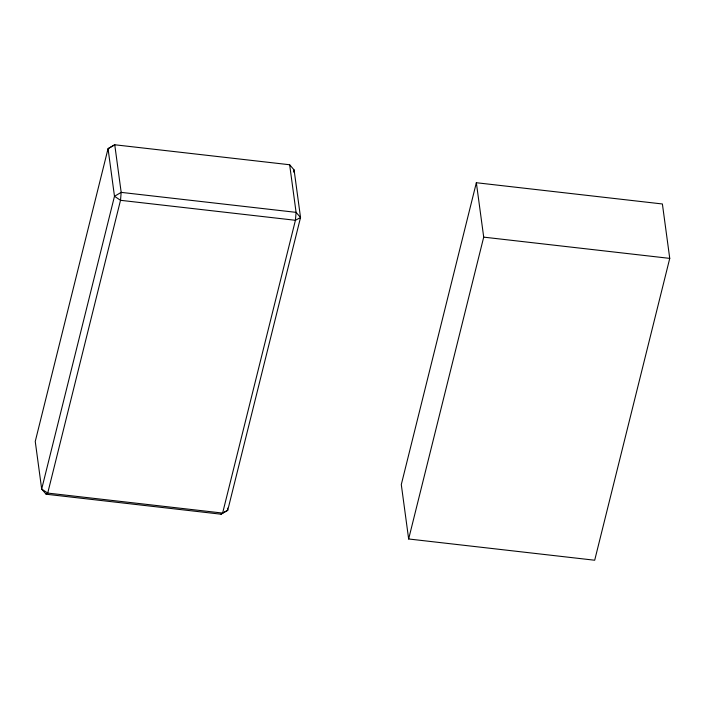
<?xml version="1.0" encoding="UTF-8"?>
<svg xmlns="http://www.w3.org/2000/svg" width="705" height="705" viewBox="0 0 705 705"><rect width="100%" height="100%" fill="white"/><g stroke="black" fill="none" stroke-linecap="round" stroke-linejoin="round"><path stroke-width="1.06" d="M293.562 172.055L294.091 169.914L289.649 164.75L114.748 144.772L108.05 148.667L35.25 441.445L41.683 489.05L46.133 494.223L221.035 514.201L227.733 510.305L300.533 217.519L294.091 169.914M476.351 182.727L401.295 484.573L408.653 538.981L594.694 560.228L669.75 258.382L662.392 203.974L476.351 182.727L483.709 237.136L408.653 538.981M46.133 494.223L47.72 493.086L120.511 200.308L121.181 192.377L114.748 144.772L108.05 148.667L114.483 196.272L41.683 489.05L47.72 493.086L222.621 513.073L227.733 510.305L227.442 508.138M221.035 514.201L222.621 513.073L295.421 220.286L296.082 212.355L289.649 164.75M483.709 237.136L669.75 258.382M121.181 192.377L114.483 196.272L120.511 200.308L295.421 220.286L300.533 217.519L296.082 212.355L121.181 192.377"/></g></svg>
